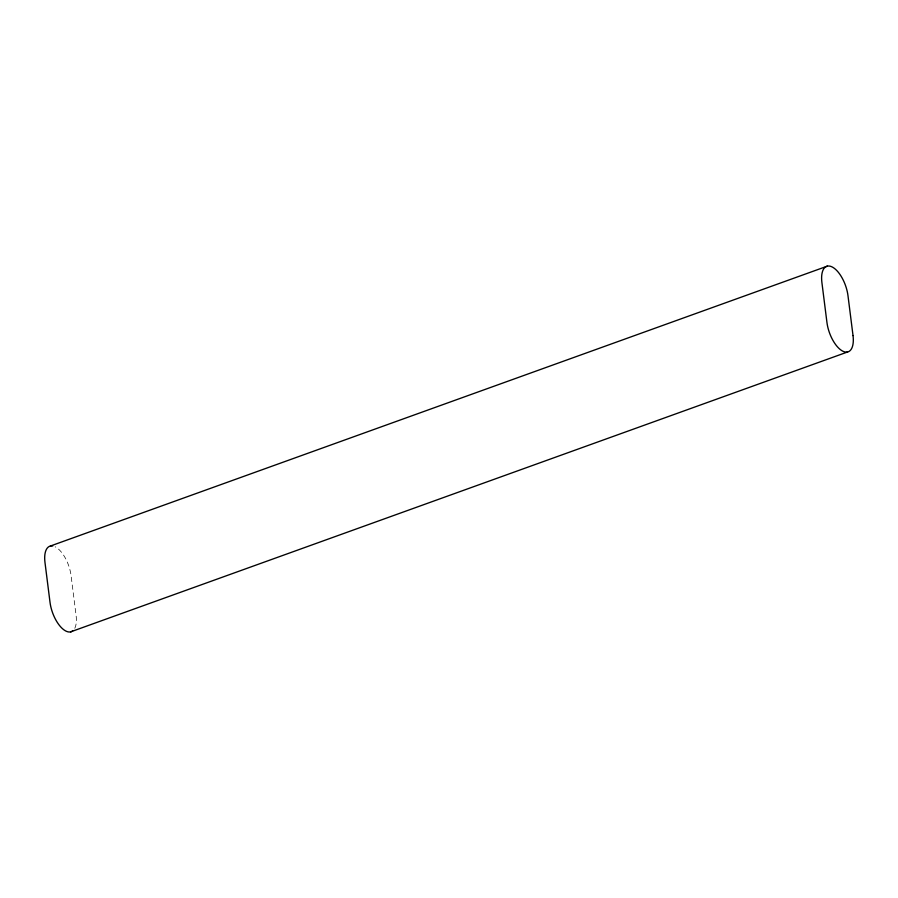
<?xml version="1.0" encoding="UTF-8"?>
<svg xmlns="http://www.w3.org/2000/svg" width="898" height="898" viewBox="0 0 898 898"><rect width="100%" height="100%" fill="white"/><g stroke="black" fill="none" stroke-linecap="round" stroke-linejoin="round"><path stroke-width="0.67" stroke-dasharray="4.49 3.37" d="M74.792 628.274A24.235 11.169 70.2 0 0 76.094 615.433L71.054 575.539A24.235 11.169 70.2 0 0 55.216 546.826"/><path stroke-width="1.35" d="M50.445 546.006L827.361 266.134M70.639 631.866L847.555 351.994M72.637 630.957A24.235 11.169 70.2 0 1 59.38 625.345A24.235 11.169 70.2 0 1 50.019 602.334L44.979 562.44A24.235 11.169 70.2 0 1 52.724 545.984M853.021 335.56L847.981 295.666A24.235 11.169 70.2 0 0 832.143 266.953A24.235 11.169 70.2 0 0 821.906 282.567L826.946 322.461A24.235 11.169 70.2 0 0 842.784 351.174A24.235 11.169 70.2 0 0 853.021 335.56"/></g></svg>
